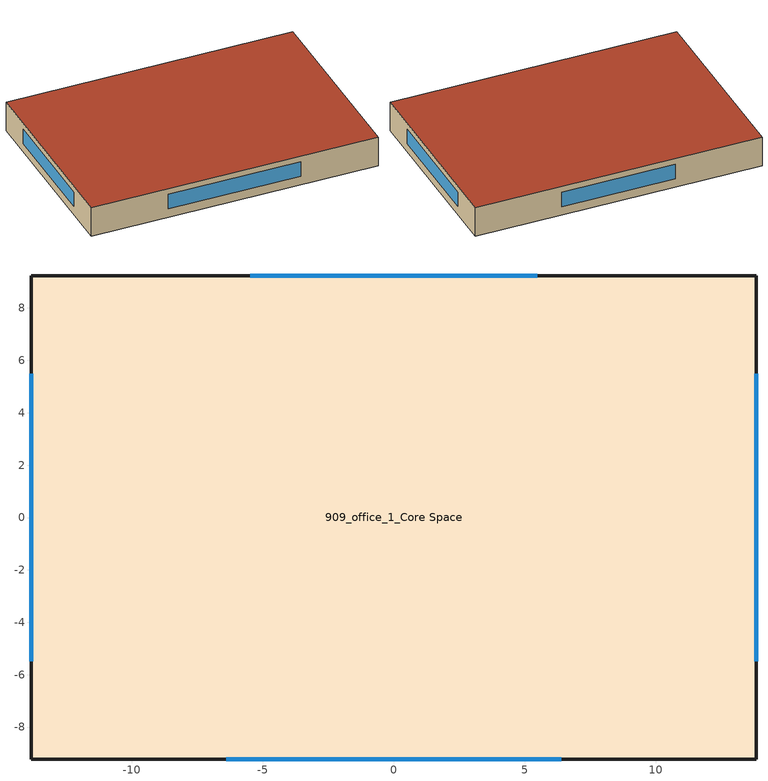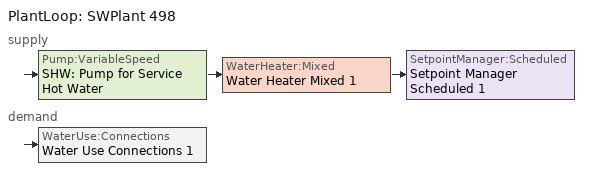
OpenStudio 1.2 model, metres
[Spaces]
909_office_1_Core Space
 floor ground: 13.84,-9.22 -13.84,-9.22 -13.84,9.22 13.84,9.22 z0
 wall outside (Siding_Wood_Frame_Wall): 13.84,9.22 -13.84,9.22 -13.84,-9.22 13.84,-9.22 13.84,9.22 z0:3.05
 window (fenestration_3.2366098693859_0.39_0.7): 5.49,9.22 -5.49,9.22 / 13.84,-5.49 13.84,5.49 / -6.4,-9.22 6.4,-9.22 / -13.84,5.49 -13.84,-5.49 z0.91:2.44
 roof outside: -13.84,-9.22 13.84,-9.22 13.84,9.22 -13.84,9.22 z3.05
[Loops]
PlantLoop 'SWPlant 498'
 supply: Pump:VariableSpeed 'SHW: Pump for Service Hot Water' > WaterHeater:Mixed 'Water Heater Mixed 1' > SetpointManager:Scheduled 'Setpoint Manager Scheduled 1'
 demand: WaterUse:Connections 'Water Use Connections 1'
[Site]
Chicago Midway Ap_IL_USA: Latitude {deg}=41.98; Longitude {deg}=-87.92; Time Zone {hr}=-6; Elevation {m}=201
[Site:GroundTemperature:BuildingSurface]
19.527, 19.502, 19.536, 19.598, 20.002, 21.64, 22.225, 22.375, 21.449, 20.121, 19.802, 19.633
[Site:WaterMainsTemperature]
Calculation Method=Correlation; Annual Average Outdoor Air Temperature {C}=9.69; Maximum Difference In Monthly Average Outdoor Air Temperatures {deltaC}=28.1
[Building]
Small Office_Single Zone: Default Construction Set=Default Construction Set 1
[ClimateZones]
Climate Zone Institution Name 1=ASHRAE; Climate Zone Document Name 1=ANSI/ASHRAE Standard 169; Climate Zone Document Year 1=2006; Climate Zone Institution Name 2=CEC; Climate Zone Document Name 2=California Climate Zone Descriptions; Climate Zone Document Year 2=1995
[SizingPeriod:DesignDay] Barometric Pressure {Pa}=98934; Sky Clearness=0; Rain Indicator=0; Snow Indicator=0; Day of Month=21; Daylight Saving Time Indicator=0; Dry-Bulb Temperature Range Modifier Type=DefaultMultipliers
Name | Maximum Dry-Bulb Temperature {C} | Daily Dry-Bulb Temperature Range {deltaC} | Humidity Indicating Conditions at Maximum Dry-Bulb {BasedOnField A3} | Wind Speed {m/s} | Wind Direction {deg} | Month | Day Type | Humidity Indicating Type | Solar Model Indicator | ASHRAE Taub | ASHRAE Taud
Chicago Ohare Intl Ap Ann Clg .4% Condns DB=>MWB | 33.3 | 10.5 | 23.7 | 5.2 | 230 | 7 | SummerDesignDay | Wetbulb | ASHRAETau | 0.455 | 2.05
Chicago Ohare Intl Ap Ann Clg .4% Condns DP=>MDB | 28.9 | 10.5 | 23.8 | 5.2 | 230 | 7 | SummerDesignDay | Dewpoint | ASHRAETau | 0.455 | 2.05
Chicago Ohare Intl Ap Ann Hum_n 99.6% Condns DP=>MCDB | -19.2 | 0 | -25.7 | 4.9 | 270 | 1 | WinterDesignDay | Dewpoint | ASHRAEClearSky
Chicago Ohare Intl Ap Ann Htg Wind 99.6% Condns WS=>MCDB | -3.5 | 0 | -3.5 | 12.4 | 270 | 1 | WinterDesignDay | Wetbulb | ASHRAEClearSky
Chicago Ohare Intl Ap Ann Htg 99.6% Condns DB | -20 | 0 | -20 | 4.9 | 270 | 1 | WinterDesignDay | Wetbulb | ASHRAEClearSky
Chicago Ohare Intl Ap Ann Clg .4% Condns Enth=>MDB | 31.4 | 10.5 | 79200 | 5.2 | 230 | 7 | SummerDesignDay | Enthalpy | ASHRAETau | 0.455 | 2.05
Chicago Ohare Intl Ap Ann Clg .4% Condns WB=>MDB | 31.2 | 10.5 | 25.5 | 5.2 | 230 | 7 | SummerDesignDay | Wetbulb | ASHRAETau | 0.455 | 2.05
[Construction]
INT-FLOOR-TOPSIDE: 1/2IN Gypsum, 4IN CONCRETE HW, CP02 CARPET PAD
INT-FLOOR-UNDERSIDE: CP02 CARPET PAD, 4IN CONCRETE HW, 1/2IN Gypsum
Standard_Int-Wall: 1/2IN Gypsum, 1/2IN Gypsum
Siding_Wood_Frame_Wall: Wood Siding, Wood Frame Wall Insulation, 1/2IN Gypsum
IEAD_Wood_Deck: Roof Membrane, IEAD Roof Insulation, 1/2IN Gypsum 1
Insul_slab: Floor Insulation, MAT-CC05 8 HW CONCRETE
fenestration_3.2366098693859_0.39_0.7: Glazing Layer
[Material] Thermal Absorptance=0.9
Name | Roughness | Thickness {m} | Conductivity {W/m-K} | Density {kg/m3} | Specific Heat {J/kg-K} | Solar Absorptance | Visible Absorptance
1/2IN Gypsum | Smooth | 0.0127 | 0.16 | 784.9 | 830 | 0.92 | 0.92
4IN CONCRETE HW | Rough | 0.1016 | 1.311 | 2240 | 836.8 | 0.7 | 0.7
Wood Siding | MediumSmooth | 0.01 | 0.11 | 544.62 | 1210 | 0.78 | 0.78
Wood Frame Wall Insulation | MediumRough | 0.0886156 | 0.049 | 265 | 836.8 | 0.7 | 0.7
Roof Membrane | VeryRough | 0.0095 | 0.16 | 1121.29 | 1460 | 0.7 | 0.7
IEAD Roof Insulation | MediumRough | 0.247004 | 0.049 | 265 | 836.8 | 0.7 | 0.7
1/2IN Gypsum 1 | Smooth | 0.01271 | 0.16 | 784.9 | 830 | 0.92 | 0.92
Floor Insulation | MediumRough | 0.0795 | 0.045 | 265 | 836.8 | 0.7 | 0.7
MAT-CC05 8 HW CONCRETE | Rough | 0.2032 | 1.311 | 2240 | 836.8 | 0.7 | 0.7
[Material:NoMass]
CP02 CARPET PAD: Roughness=VeryRough; Thermal Resistance {m2-K/W}=0.2165; Thermal Absorptance=0.9; Solar Absorptance=0.7; Visible Absorptance=0.8
[DefaultSurfaceConstructions]
Name | Floor Construction | Wall Construction | Roof Ceiling Construction
Default Surface Constructions 1 | INT-FLOOR-TOPSIDE | Standard_Int-Wall | INT-FLOOR-UNDERSIDE
Default Surface Constructions 8; Default Surface Constructions 9 | Insul_slab |  | IEAD_Wood_Deck
Default Surface Constructions 2; Default Surface Constructions 3
[DefaultConstructionSet]
Name | Default Exterior Surface Constructions | Default Interior Surface Constructions | Default Ground Contact Surface Constructions | Default Exterior SubSurface Constructions | Default Interior SubSurface Constructions
Default Construction Set 1 | Default Surface Constructions 2 | Default Surface Constructions 1 | Default Surface Constructions 3 | Default Sub Surface Constructions 1 | Default Sub Surface Constructions 2
Default Construction Set 5 | Default Surface Constructions 8 |  | Default Surface Constructions 9
[WindowMaterial:SimpleGlazingSystem]
Glazing Layer: U-Factor {W/m2-K}=3.23661; Solar Heat Gain Coefficient=0.39; Visible Transmittance=0.7
[DefaultSubSurfaceConstructions]
Default Sub Surface Constructions 1; Default Sub Surface Constructions 2
[PlantLoop]
SWPlant 498: Plant Loop Volume {m3}=Autocalculate
[Sizing:Plant]
SWPlant 498: Loop Type=Heating; Design Loop Exit Temperature {C}=60; Loop Design Temperature Difference {deltaC}=5
[Pump:VariableSpeed]
SHW: Pump for Service Hot Water: Pump Control Type=Intermittent
[WaterHeater:Mixed]
Water Heater Mixed 1: Tank Volume {m3}=0.302835; Setpoint Temperature Schedule=Water Heater Setpoint Temperature Schedule; Deadband Temperature Difference {deltaC}=2; Maximum Temperature Limit {C}=82.22; Heater Control Type=Cycle; Heater Maximum Capacity {W}=845000; Heater Fuel Type=NaturalGas; Heater Thermal Efficiency=0.77; Off Cycle Parasitic Fuel Consumption Rate {W}=20; Off Cycle Parasitic Fuel Type=NaturalGas; Off Cycle Parasitic Heat Fraction to Tank=0.8; On Cycle Parasitic Fuel Type=NaturalGas; Ambient Temperature Indicator=ThermalZone; Ambient Temperature Thermal Zone=909_office_1_Core; Off Cycle Loss Coefficient to Ambient Temperature {W/K}=6; On Cycle Loss Coefficient to Ambient Temperature {W/K}=6; Use Side Effectiveness=1; Source Side Effectiveness=1; Use Side Design Flow Rate {m3/s}=autosize; Source Side Design Flow Rate {m3/s}=autosize; Indirect Water Heating Recovery Time {hr}=1.5
[SetpointManager:Scheduled]
Setpoint Manager Scheduled 1: Control Variable=Temperature; Schedule=Water Heater Setpoint Temperature Schedule
[WaterUse:Connections]
Water Use Connections 1: Water Use Equipment Name 1=Water Use Equipment 1
[BuildingStory]
Story 1: Nominal Z Coordinate {m}=0; Nominal Floor to Floor Height {m}=3.048
[Space]
909_office_1_Core Space: Space Type=PNNL_Asset_Rating_Office_Space_Type; Default Construction Set=Default Construction Set 5; Building Story=Story 1; Thermal Zone=909_office_1_Core
[ThermalZone]
909_office_1_Core: Thermostat=Thermostat Setpoint Dual Setpoint 1; Use Ideal Air Loads=Yes
[Sizing:Zone]
909_office_1_Core: Zone Cooling Design Supply Air Temperature {C}=14; Zone Heating Design Supply Air Temperature {C}=40; Zone Cooling Design Supply Air Humidity Ratio {kg-H2O/kg-air}=0.0085; Zone Heating Design Supply Air Humidity Ratio {kg-H2O/kg-air}=0.008; Cooling Design Air Flow Method=DesignDay; Heating Design Air Flow Method=DesignDay
[WaterUse:Equipment]
Water Use Equipment 1: Water Use Equipment Definition=Water Use Equipment Definition 2; Space=909_office_1_Core Space; Flow Rate Fraction Schedule=WaterEquipment_FlowRateFractionSchedule
[WaterUse:Equipment:Definition]
Water Use Equipment Definition 2: Peak Flow Rate {m3/s}=5.72838e-06
[SpaceType]
PNNL_Asset_Rating_Office_Space_Type: Default Schedule Set=PNNL_Asset_Rating_Office_Space_Type_Default_Schedule_Set; Design Specification Outdoor Air Object=PNNL_Asset_Rating_Office_Outdoor_Air
[DefaultScheduleSet]
PNNL_Asset_Rating_Office_Space_Type_Default_Schedule_Set: Number of People Schedule=PNNL_Asset_Rating_Office_Occupancy_Schedule; People Activity Level Schedule=PNNL_Asset_Rating_Office_Activity_Schedule; Lighting Schedule=PNNL_Asset_Rating_Office_Lighting_Schedule; Electric Equipment Schedule=PNNL_Asset_Rating_Office_Plug_And_Process_Schedule; Hot Water Equipment Schedule=PNNL_Asset_Rating_Office_Service_Water_Heating_Schedule; Infiltration Schedule=PNNL_Asset_Rating_Office_Infiltration_Schedule
[DesignSpecification:OutdoorAir]
PNNL_Asset_Rating_Office_Outdoor_Air: Outdoor Air Flow per Floor Area {m3/s-m2}=0.0004318
[People]
PNNL_Asset_Rating_Office_Occupants: People Definition=PNNL_Asset_Rating_Office_Occupants_Definition; Space or SpaceType=PNNL_Asset_Rating_Office_Space_Type; Activity Level Schedule=PNNL_Asset_Rating_Office_Activity_Schedule
[People:Definition]
PNNL_Asset_Rating_Office_Occupants_Definition: Number of People Calculation Method=Area/Person; Space Floor Area per Person {m2/person}=18.5806; Fraction Radiant=0.3; Sensible Heat Fraction=0.5
[Lights]
PNNL_Asset_Rating_Office_Lights: Lights Definition=PNNL_Asset_Rating_Office_Lights_Definition; Space or SpaceType=PNNL_Asset_Rating_Office_Space_Type
[Lights:Definition]
PNNL_Asset_Rating_Office_Lights_Definition: Design Level Calculation Method=Watts/Area; Watts per Space Floor Area {W/m2}=10.261; Fraction Radiant=0.37; Fraction Visible=0.18; Return Air Fraction=0
[ElectricEquipment]
PNNL_Asset_Rating_Office_Plug_Loads: Electric Equipment Definition=PNNL_Asset_Rating_Office_Plug_Loads_Definition; Space or SpaceType=PNNL_Asset_Rating_Office_Space_Type
[ElectricEquipment:Definition]
PNNL_Asset_Rating_Office_Plug_Loads_Definition: Design Level Calculation Method=Watts/Area; Watts per Space Floor Area {W/m2}=8.07293; Fraction Latent=0; Fraction Radiant=0.3; Fraction Lost=0
[SpaceInfiltration:DesignFlowRate]
PNNL_Asset_Rating_Office_Infiltration: Space or SpaceType=PNNL_Asset_Rating_Office_Space_Type; Design Flow Rate Calculation Method=Flow/ExteriorArea; Flow per Exterior Surface Area {m3/s-m2}=0.000436753
[ThermostatSetpoint:DualSetpoint]
Thermostat Setpoint Dual Setpoint 1: Heating Setpoint Temperature Schedule=PNNL_Asset_Rating_Office_Heating_Schedule; Cooling Setpoint Temperature Schedule=PNNL_Asset_Rating_Office_Cooling_Schedule
[Schedule:Ruleset]
Name | Default Day Schedule | Summer Design Day Schedule | Winter Design Day Schedule
WaterEquipment_FlowRateFractionSchedule | PNNL_Asset_Rating_Office_Service_Water_Heating_Schedule_Week_Day | PNNL_Asset_Rating_Office_Service_Water_Heating_Schedule_Summer_Design_Day | PNNL_Asset_Rating_Office_Service_Water_Heating_Schedule_Winter_Design_Day
PNNL_Asset_Rating_Office_Occupancy_Schedule | PNNL_Asset_Rating_Office_Occupancy_Schedule_Week_Day | PNNL_Asset_Rating_Office_Occupancy_Schedule_Summer_Design_Day | PNNL_Asset_Rating_Office_Occupancy_Schedule_Winter_Design_Day
PNNL_Asset_Rating_Office_Activity_Schedule | PNNL_Asset_Rating_Office_Activity_Schedule_Week_Day | PNNL_Asset_Rating_Office_Activity_Schedule_Summer_Design_Day | PNNL_Asset_Rating_Office_Activity_Schedule_Winter_Design_Day
PNNL_Asset_Rating_Office_Lighting_Schedule | PNNL_Asset_Rating_Office_Lighting_Schedule_Week_Day | PNNL_Asset_Rating_Office_Lighting_Schedule_Summer_Design_Day | PNNL_Asset_Rating_Office_Lighting_Schedule_Winter_Design_Day
PNNL_Asset_Rating_Office_Plug_And_Process_Schedule | PNNL_Asset_Rating_Office_Plug_And_Process_Schedule_Week_Day | PNNL_Asset_Rating_Office_Plug_And_Process_Schedule_Summer_Design_Day | PNNL_Asset_Rating_Office_Plug_And_Process_Schedule_Winter_Design_Day
PNNL_Asset_Rating_Office_Service_Water_Heating_Schedule | PNNL_Asset_Rating_Office_Service_Water_Heating_Schedule_Week_Day 1 | PNNL_Asset_Rating_Office_Service_Water_Heating_Schedule_Summer_Design_Day 1 | PNNL_Asset_Rating_Office_Service_Water_Heating_Schedule_Winter_Design_Day 1
PNNL_Asset_Rating_Office_Infiltration_Schedule | PNNL_Asset_Rating_Office_Infiltration_Schedule_Week_Day | PNNL_Asset_Rating_Office_Infiltration_Schedule_Summer_Design_Day | PNNL_Asset_Rating_Office_Infiltration_Schedule_Winter_Design_Day
PNNL_Asset_Rating_Office_Heating_Schedule | PNNL_Asset_Rating_Office_Heating_Schedule_Week_Day | PNNL_Asset_Rating_Office_Heating_Schedule_Summer_Design_Day | PNNL_Asset_Rating_Office_Heating_Schedule_Winter_Design_Day
PNNL_Asset_Rating_Office_Cooling_Schedule | PNNL_Asset_Rating_Office_Cooling_Schedule_Week_Day | PNNL_Asset_Rating_Office_Cooling_Schedule_Summer_Design_Day | PNNL_Asset_Rating_Office_Cooling_Schedule_Winter_Design_Day
[Schedule:Day]
PNNL_Asset_Rating_Office_Service_Water_Heating_Schedule_Week_Day; PNNL_Asset_Rating_Office_Service_Water_Heating_Schedule_Summer_Design_Day; PNNL_Asset_Rating_Office_Service_Water_Heating_Schedule_Week_Day 1; PNNL_Asset_Rating_Office_Service_Water_Heating_Schedule_Summer_Design_Day 1: 1, 0, 0, 2, 0, 0, 3, 0, 0, 4, 0, 0, 5, 0, 0, 6, 0, 0, 7, 0, 0.07, 8, 0, 0.19, 9, 0, 0.35, 10, 0, 0.38, 11, 0, 0.39, 12, 0, 0.47, 13, 0, 0.57, 14, 0, 0.54, 15, 0, 0.34, 16, 0, 0.33, 17, 0, 0.44, 18, 0, 0.26, 19, 0, 0.21, 20, 0, 0.15, 21, 0, 0.17, 22, 0, 0.08, 23, 0, 0.05, 24, 0, 0.05
PNNL_Asset_Rating_Office_Service_Water_Heating_Schedule_Winter_Design_Day; PNNL_Asset_Rating_Office_Service_Water_Heating_Schedule_Saturday; PNNL_Asset_Rating_Office_Service_Water_Heating_Schedule_Winter_Design_Day 1; PNNL_Asset_Rating_Office_Service_Water_Heating_Schedule_Saturday 1: 1, 0, 0, 2, 0, 0, 3, 0, 0, 4, 0, 0, 5, 0, 0, 6, 0, 0, 7, 0, 0.07, 8, 0, 0.11, 9, 0, 0.15, 10, 0, 0.21, 11, 0, 0.19, 12, 0, 0.23, 13, 0, 0.2, 14, 0, 0.19, 15, 0, 0.15, 16, 0, 0.13, 17, 0, 0.14, 18, 0, 0.07, 19, 0, 0.07, 20, 0, 0, 21, 0, 0, 22, 0, 0, 23, 0, 0, 24, 0, 0
PNNL_Asset_Rating_Office_Service_Water_Heating_Schedule_Sunday; PNNL_Asset_Rating_Office_Service_Water_Heating_Schedule_Sunday 1: 1, 0, 0, 2, 0, 0, 3, 0, 0, 4, 0, 0, 5, 0, 0, 6, 0, 0, 7, 0, 0.04, 8, 0, 0.04, 9, 0, 0.04, 10, 0, 0.04, 11, 0, 0.04, 12, 0, 0.06, 13, 0, 0.06, 14, 0, 0.09, 15, 0, 0.06, 16, 0, 0.04, 17, 0, 0.04, 18, 0, 0.04, 19, 0, 0, 20, 0, 0, 21, 0, 0, 22, 0, 0, 23, 0, 0, 24, 0, 0
PNNL_Asset_Rating_Office_Occupancy_Schedule_Week_Day: 1, 0, 0, 2, 0, 0, 3, 0, 0, 4, 0, 0, 5, 0, 0, 6, 0, 0, 7, 0, 0.1, 8, 0, 0.2, 9, 0, 0.95, 10, 0, 0.95, 11, 0, 0.95, 12, 0, 0.95, 13, 0, 0.5, 14, 0, 0.95, 15, 0, 0.95, 16, 0, 0.95, 17, 0, 0.95, 18, 0, 0.3, 19, 0, 0.1, 20, 0, 0.1, 21, 0, 0.1, 22, 0, 0.1, 23, 0, 0.05, 24, 0, 0.05
PNNL_Asset_Rating_Office_Occupancy_Schedule_Summer_Design_Day: 1, 0, 0, 2, 0, 0, 3, 0, 0, 4, 0, 0, 5, 0, 0, 6, 0, 0, 7, 0, 1, 8, 0, 1, 9, 0, 1, 10, 0, 1, 11, 0, 1, 12, 0, 1, 13, 0, 1, 14, 0, 1, 15, 0, 1, 16, 0, 1, 17, 0, 1, 18, 0, 1, 19, 0, 1, 20, 0, 1, 21, 0, 1, 22, 0, 1, 23, 0, 0.05, 24, 0, 0.05
PNNL_Asset_Rating_Office_Occupancy_Schedule_Winter_Design_Day; PNNL_Asset_Rating_Office_Lighting_Schedule_Winter_Design_Day; PNNL_Asset_Rating_Office_Plug_And_Process_Schedule_Winter_Design_Day: 1, 0, 0, 2, 0, 0, 3, 0, 0, 4, 0, 0, 5, 0, 0, 6, 0, 0, 7, 0, 0, 8, 0, 0, 9, 0, 0, 10, 0, 0, 11, 0, 0, 12, 0, 0, 13, 0, 0, 14, 0, 0, 15, 0, 0, 16, 0, 0, 17, 0, 0, 18, 0, 0, 19, 0, 0, 20, 0, 0, 21, 0, 0, 22, 0, 0, 23, 0, 0, 24, 0, 0
PNNL_Asset_Rating_Office_Occupancy_Schedule_Sunday: 1, 0, 0, 2, 0, 0, 3, 0, 0, 4, 0, 0, 5, 0, 0, 6, 0, 0, 7, 0, 0.05, 8, 0, 0.05, 9, 0, 0.05, 10, 0, 0.05, 11, 0, 0.05, 12, 0, 0.05, 13, 0, 0.05, 14, 0, 0.05, 15, 0, 0.05, 16, 0, 0.05, 17, 0, 0.05, 18, 0, 0.05, 19, 0, 0, 20, 0, 0, 21, 0, 0, 22, 0, 0, 23, 0, 0, 24, 0, 0
PNNL_Asset_Rating_Office_Occupancy_Schedule_Saturday: 1, 0, 0, 2, 0, 0, 3, 0, 0, 4, 0, 0, 5, 0, 0, 6, 0, 0, 7, 0, 0.1, 8, 0, 0.1, 9, 0, 0.3, 10, 0, 0.3, 11, 0, 0.3, 12, 0, 0.3, 13, 0, 0.1, 14, 0, 0.1, 15, 0, 0.1, 16, 0, 0.1, 17, 0, 0.1, 18, 0, 0.05, 19, 0, 0.05, 20, 0, 0, 21, 0, 0, 22, 0, 0, 23, 0, 0, 24, 0, 0
PNNL_Asset_Rating_Office_Activity_Schedule_Week_Day; PNNL_Asset_Rating_Office_Activity_Schedule_Summer_Design_Day; PNNL_Asset_Rating_Office_Activity_Schedule_Winter_Design_Day; PNNL_Asset_Rating_Office_Activity_Schedule_Sunday; PNNL_Asset_Rating_Office_Activity_Schedule_Saturday: 1, 0, 132, 2, 0, 132, 3, 0, 132, 4, 0, 132, 5, 0, 132, 6, 0, 132, 7, 0, 132, 8, 0, 132, 9, 0, 132, 10, 0, 132, 11, 0, 132, 12, 0, 132, 13, 0, 132, 14, 0, 132, 15, 0, 132, 16, 0, 132, 17, 0, 132, 18, 0, 132, 19, 0, 132, 20, 0, 132, 21, 0, 132, 22, 0, 132, 23, 0, 132, 24, 0, 132
PNNL_Asset_Rating_Office_Lighting_Schedule_Week_Day: 1, 0, 0.05, 2, 0, 0.05, 3, 0, 0.05, 4, 0, 0.05, 5, 0, 0.05, 6, 0, 0.1, 7, 0, 0.1, 8, 0, 0.3, 9, 0, 0.9, 10, 0, 0.9, 11, 0, 0.9, 12, 0, 0.9, 13, 0, 0.9, 14, 0, 0.9, 15, 0, 0.9, 16, 0, 0.9, 17, 0, 0.9, 18, 0, 0.5, 19, 0, 0.3, 20, 0, 0.3, 21, 0, 0.2, 22, 0, 0.2, 23, 0, 0.1, 24, 0, 0.05
PNNL_Asset_Rating_Office_Lighting_Schedule_Summer_Design_Day; PNNL_Asset_Rating_Office_Plug_And_Process_Schedule_Summer_Design_Day; PNNL_Asset_Rating_Office_Infiltration_Schedule_Sunday: 1, 0, 1, 2, 0, 1, 3, 0, 1, 4, 0, 1, 5, 0, 1, 6, 0, 1, 7, 0, 1, 8, 0, 1, 9, 0, 1, 10, 0, 1, 11, 0, 1, 12, 0, 1, 13, 0, 1, 14, 0, 1, 15, 0, 1, 16, 0, 1, 17, 0, 1, 18, 0, 1, 19, 0, 1, 20, 0, 1, 21, 0, 1, 22, 0, 1, 23, 0, 1, 24, 0, 1
PNNL_Asset_Rating_Office_Lighting_Schedule_Sunday: 1, 0, 0.05, 2, 0, 0.05, 3, 0, 0.05, 4, 0, 0.05, 5, 0, 0.05, 6, 0, 0.05, 7, 0, 0.05, 8, 0, 0.05, 9, 0, 0.05, 10, 0, 0.05, 11, 0, 0.05, 12, 0, 0.05, 13, 0, 0.05, 14, 0, 0.05, 15, 0, 0.05, 16, 0, 0.05, 17, 0, 0.05, 18, 0, 0.05, 19, 0, 0.05, 20, 0, 0.05, 21, 0, 0.05, 22, 0, 0.05, 23, 0, 0.05, 24, 0, 0.05
PNNL_Asset_Rating_Office_Lighting_Schedule_Saturday: 1, 0, 0.05, 2, 0, 0.05, 3, 0, 0.05, 4, 0, 0.05, 5, 0, 0.05, 6, 0, 0.05, 7, 0, 0.1, 8, 0, 0.1, 9, 0, 0.3, 10, 0, 0.3, 11, 0, 0.3, 12, 0, 0.3, 13, 0, 0.15, 14, 0, 0.15, 15, 0, 0.15, 16, 0, 0.15, 17, 0, 0.15, 18, 0, 0.05, 19, 0, 0.05, 20, 0, 0.05, 21, 0, 0.05, 22, 0, 0.05, 23, 0, 0.05, 24, 0, 0.05
PNNL_Asset_Rating_Office_Plug_And_Process_Schedule_Week_Day: 1, 0, 0.4, 2, 0, 0.4, 3, 0, 0.4, 4, 0, 0.4, 5, 0, 0.4, 6, 0, 0.4, 7, 0, 0.4, 8, 0, 0.4, 9, 0, 0.9, 10, 0, 0.9, 11, 0, 0.9, 12, 0, 0.9, 13, 0, 0.8, 14, 0, 0.9, 15, 0, 0.9, 16, 0, 0.9, 17, 0, 0.9, 18, 0, 0.5, 19, 0, 0.4, 20, 0, 0.4, 21, 0, 0.4, 22, 0, 0.4, 23, 0, 0.4, 24, 0, 0.4
PNNL_Asset_Rating_Office_Plug_And_Process_Schedule_Sunday: 1, 0, 0.3, 2, 0, 0.3, 3, 0, 0.3, 4, 0, 0.3, 5, 0, 0.3, 6, 0, 0.3, 7, 0, 0.3, 8, 0, 0.3, 9, 0, 0.3, 10, 0, 0.3, 11, 0, 0.3, 12, 0, 0.3, 13, 0, 0.3, 14, 0, 0.3, 15, 0, 0.3, 16, 0, 0.3, 17, 0, 0.3, 18, 0, 0.3, 19, 0, 0.3, 20, 0, 0.3, 21, 0, 0.3, 22, 0, 0.3, 23, 0, 0.3, 24, 0, 0.3
PNNL_Asset_Rating_Office_Plug_And_Process_Schedule_Saturday: 1, 0, 0.3, 2, 0, 0.3, 3, 0, 0.3, 4, 0, 0.3, 5, 0, 0.3, 6, 0, 0.3, 7, 0, 0.4, 8, 0, 0.4, 9, 0, 0.5, 10, 0, 0.5, 11, 0, 0.5, 12, 0, 0.5, 13, 0, 0.35, 14, 0, 0.35, 15, 0, 0.35, 16, 0, 0.35, 17, 0, 0.35, 18, 0, 0.3, 19, 0, 0.3, 20, 0, 0.3, 21, 0, 0.3, 22, 0, 0.3, 23, 0, 0.3, 24, 0, 0.3
PNNL_Asset_Rating_Office_Infiltration_Schedule_Week_Day; PNNL_Asset_Rating_Office_Infiltration_Schedule_Summer_Design_Day: 1, 0, 1, 2, 0, 1, 3, 0, 1, 4, 0, 1, 5, 0, 1, 6, 0, 1, 7, 0, 0.25, 8, 0, 0.25, 9, 0, 0.25, 10, 0, 0.25, 11, 0, 0.25, 12, 0, 0.25, 13, 0, 0.25, 14, 0, 0.25, 15, 0, 0.25, 16, 0, 0.25, 17, 0, 0.25, 18, 0, 0.25, 19, 0, 0.25, 20, 0, 0.25, 21, 0, 0.25, 22, 0, 0.25, 23, 0, 1, 24, 0, 1
PNNL_Asset_Rating_Office_Infiltration_Schedule_Winter_Design_Day; PNNL_Asset_Rating_Office_Infiltration_Schedule_Saturday: 1, 0, 1, 2, 0, 1, 3, 0, 1, 4, 0, 1, 5, 0, 1, 6, 0, 1, 7, 0, 0.25, 8, 0, 0.25, 9, 0, 0.25, 10, 0, 0.25, 11, 0, 0.25, 12, 0, 0.25, 13, 0, 0.25, 14, 0, 0.25, 15, 0, 0.25, 16, 0, 0.25, 17, 0, 0.25, 18, 0, 0.25, 19, 0, 1, 20, 0, 1, 21, 0, 1, 22, 0, 1, 23, 0, 1, 24, 0, 1
PNNL_Asset_Rating_Office_Heating_Schedule_Week_Day; PNNL_Asset_Rating_Office_Heating_Schedule_Winter_Design_Day: 1, 0, 15.6, 2, 0, 15.6, 3, 0, 15.6, 4, 0, 15.6, 5, 0, 15.6, 6, 0, 17.6, 7, 0, 19.6, 8, 0, 21, 9, 0, 21, 10, 0, 21, 11, 0, 21, 12, 0, 21, 13, 0, 21, 14, 0, 21, 15, 0, 21, 16, 0, 21, 17, 0, 21, 18, 0, 21, 19, 0, 21, 20, 0, 21, 21, 0, 21, 22, 0, 21, 23, 0, 15.6, 24, 0, 15.6
PNNL_Asset_Rating_Office_Heating_Schedule_Summer_Design_Day; PNNL_Asset_Rating_Office_Heating_Schedule_Sunday: 1, 0, 15.6, 2, 0, 15.6, 3, 0, 15.6, 4, 0, 15.6, 5, 0, 15.6, 6, 0, 15.6, 7, 0, 15.6, 8, 0, 15.6, 9, 0, 15.6, 10, 0, 15.6, 11, 0, 15.6, 12, 0, 15.6, 13, 0, 15.6, 14, 0, 15.6, 15, 0, 15.6, 16, 0, 15.6, 17, 0, 15.6, 18, 0, 15.6, 19, 0, 15.6, 20, 0, 15.6, 21, 0, 15.6, 22, 0, 15.6, 23, 0, 15.6, 24, 0, 15.6
PNNL_Asset_Rating_Office_Heating_Schedule_Saturday: 1, 0, 15.6, 2, 0, 15.6, 3, 0, 15.6, 4, 0, 15.6, 5, 0, 15.6, 6, 0, 17.6, 7, 0, 19.6, 8, 0, 21, 9, 0, 21, 10, 0, 21, 11, 0, 21, 12, 0, 21, 13, 0, 21, 14, 0, 21, 15, 0, 21, 16, 0, 21, 17, 0, 21, 18, 0, 15.6, 19, 0, 15.6, 20, 0, 15.6, 21, 0, 15.6, 22, 0, 15.6, 23, 0, 15.6, 24, 0, 15.6
PNNL_Asset_Rating_Office_Cooling_Schedule_Week_Day; PNNL_Asset_Rating_Office_Cooling_Schedule_Summer_Design_Day: 1, 0, 26.7, 2, 0, 26.7, 3, 0, 26.7, 4, 0, 26.7, 5, 0, 26.7, 6, 0, 25.7, 7, 0, 25, 8, 0, 24, 9, 0, 24, 10, 0, 24, 11, 0, 24, 12, 0, 24, 13, 0, 24, 14, 0, 24, 15, 0, 24, 16, 0, 24, 17, 0, 24, 18, 0, 24, 19, 0, 24, 20, 0, 24, 21, 0, 24, 22, 0, 24, 23, 0, 26.7, 24, 0, 26.7
PNNL_Asset_Rating_Office_Cooling_Schedule_Winter_Design_Day; PNNL_Asset_Rating_Office_Cooling_Schedule_Sunday: 1, 0, 26.7, 2, 0, 26.7, 3, 0, 26.7, 4, 0, 26.7, 5, 0, 26.7, 6, 0, 26.7, 7, 0, 26.7, 8, 0, 26.7, 9, 0, 26.7, 10, 0, 26.7, 11, 0, 26.7, 12, 0, 26.7, 13, 0, 26.7, 14, 0, 26.7, 15, 0, 26.7, 16, 0, 26.7, 17, 0, 26.7, 18, 0, 26.7, 19, 0, 26.7, 20, 0, 26.7, 21, 0, 26.7, 22, 0, 26.7, 23, 0, 26.7, 24, 0, 26.7
PNNL_Asset_Rating_Office_Cooling_Schedule_Saturday: 1, 0, 26.7, 2, 0, 26.7, 3, 0, 26.7, 4, 0, 26.7, 5, 0, 26.7, 6, 0, 25.7, 7, 0, 25, 8, 0, 24, 9, 0, 24, 10, 0, 24, 11, 0, 24, 12, 0, 24, 13, 0, 24, 14, 0, 24, 15, 0, 24, 16, 0, 24, 17, 0, 24, 18, 0, 26.7, 19, 0, 26.7, 20, 0, 26.7, 21, 0, 26.7, 22, 0, 26.7, 23, 0, 26.7, 24, 0, 26.7
[Schedule:Rule]
Name | Schedule Ruleset | Rule Order | Day Schedule | Apply Sunday | Apply Saturday
PNNL_Asset_Rating_Office_Service_Water_Heating_Schedule_Sunday_Rule | WaterEquipment_FlowRateFractionSchedule | 0 | PNNL_Asset_Rating_Office_Service_Water_Heating_Schedule_Sunday | Yes
PNNL_Asset_Rating_Office_Service_Water_Heating_Schedule_Saturday_Rule | WaterEquipment_FlowRateFractionSchedule | 1 | PNNL_Asset_Rating_Office_Service_Water_Heating_Schedule_Saturday |  | Yes
PNNL_Asset_Rating_Office_Occupancy_Schedule_Sunday_Rule | PNNL_Asset_Rating_Office_Occupancy_Schedule | 0 | PNNL_Asset_Rating_Office_Occupancy_Schedule_Sunday | Yes
PNNL_Asset_Rating_Office_Occupancy_Schedule_Saturday_Rule | PNNL_Asset_Rating_Office_Occupancy_Schedule | 1 | PNNL_Asset_Rating_Office_Occupancy_Schedule_Saturday |  | Yes
PNNL_Asset_Rating_Office_Activity_Schedule_Sunday_Rule | PNNL_Asset_Rating_Office_Activity_Schedule | 0 | PNNL_Asset_Rating_Office_Activity_Schedule_Sunday | Yes
PNNL_Asset_Rating_Office_Activity_Schedule_Saturday_Rule | PNNL_Asset_Rating_Office_Activity_Schedule | 1 | PNNL_Asset_Rating_Office_Activity_Schedule_Saturday |  | Yes
PNNL_Asset_Rating_Office_Lighting_Schedule_Sunday_Rule | PNNL_Asset_Rating_Office_Lighting_Schedule | 0 | PNNL_Asset_Rating_Office_Lighting_Schedule_Sunday | Yes
PNNL_Asset_Rating_Office_Lighting_Schedule_Saturday_Rule | PNNL_Asset_Rating_Office_Lighting_Schedule | 1 | PNNL_Asset_Rating_Office_Lighting_Schedule_Saturday |  | Yes
PNNL_Asset_Rating_Office_Plug_And_Process_Schedule_Sunday_Rule | PNNL_Asset_Rating_Office_Plug_And_Process_Schedule | 0 | PNNL_Asset_Rating_Office_Plug_And_Process_Schedule_Sunday | Yes
PNNL_Asset_Rating_Office_Plug_And_Process_Schedule_Saturday_Rule | PNNL_Asset_Rating_Office_Plug_And_Process_Schedule | 1 | PNNL_Asset_Rating_Office_Plug_And_Process_Schedule_Saturday |  | Yes
PNNL_Asset_Rating_Office_Service_Water_Heating_Schedule_Sunday_Rule 1 | PNNL_Asset_Rating_Office_Service_Water_Heating_Schedule | 0 | PNNL_Asset_Rating_Office_Service_Water_Heating_Schedule_Sunday 1 | Yes
PNNL_Asset_Rating_Office_Service_Water_Heating_Schedule_Saturday_Rule 1 | PNNL_Asset_Rating_Office_Service_Water_Heating_Schedule | 1 | PNNL_Asset_Rating_Office_Service_Water_Heating_Schedule_Saturday 1 |  | Yes
PNNL_Asset_Rating_Office_Infiltration_Schedule_Sunday_Rule | PNNL_Asset_Rating_Office_Infiltration_Schedule | 0 | PNNL_Asset_Rating_Office_Infiltration_Schedule_Sunday | Yes
PNNL_Asset_Rating_Office_Infiltration_Schedule_Saturday_Rule | PNNL_Asset_Rating_Office_Infiltration_Schedule | 1 | PNNL_Asset_Rating_Office_Infiltration_Schedule_Saturday |  | Yes
PNNL_Asset_Rating_Office_Heating_Schedule_Sunday_Rule | PNNL_Asset_Rating_Office_Heating_Schedule | 0 | PNNL_Asset_Rating_Office_Heating_Schedule_Sunday | Yes
PNNL_Asset_Rating_Office_Heating_Schedule_Saturday_Rule | PNNL_Asset_Rating_Office_Heating_Schedule | 1 | PNNL_Asset_Rating_Office_Heating_Schedule_Saturday |  | Yes
PNNL_Asset_Rating_Office_Cooling_Schedule_Sunday_Rule | PNNL_Asset_Rating_Office_Cooling_Schedule | 0 | PNNL_Asset_Rating_Office_Cooling_Schedule_Sunday | Yes
PNNL_Asset_Rating_Office_Cooling_Schedule_Saturday_Rule | PNNL_Asset_Rating_Office_Cooling_Schedule | 1 | PNNL_Asset_Rating_Office_Cooling_Schedule_Saturday |  | Yes
[Schedule:Compact]
Water Heater Setpoint Temperature Schedule: Through: 12/31, For: AllDays, Until: 24:00, 60
